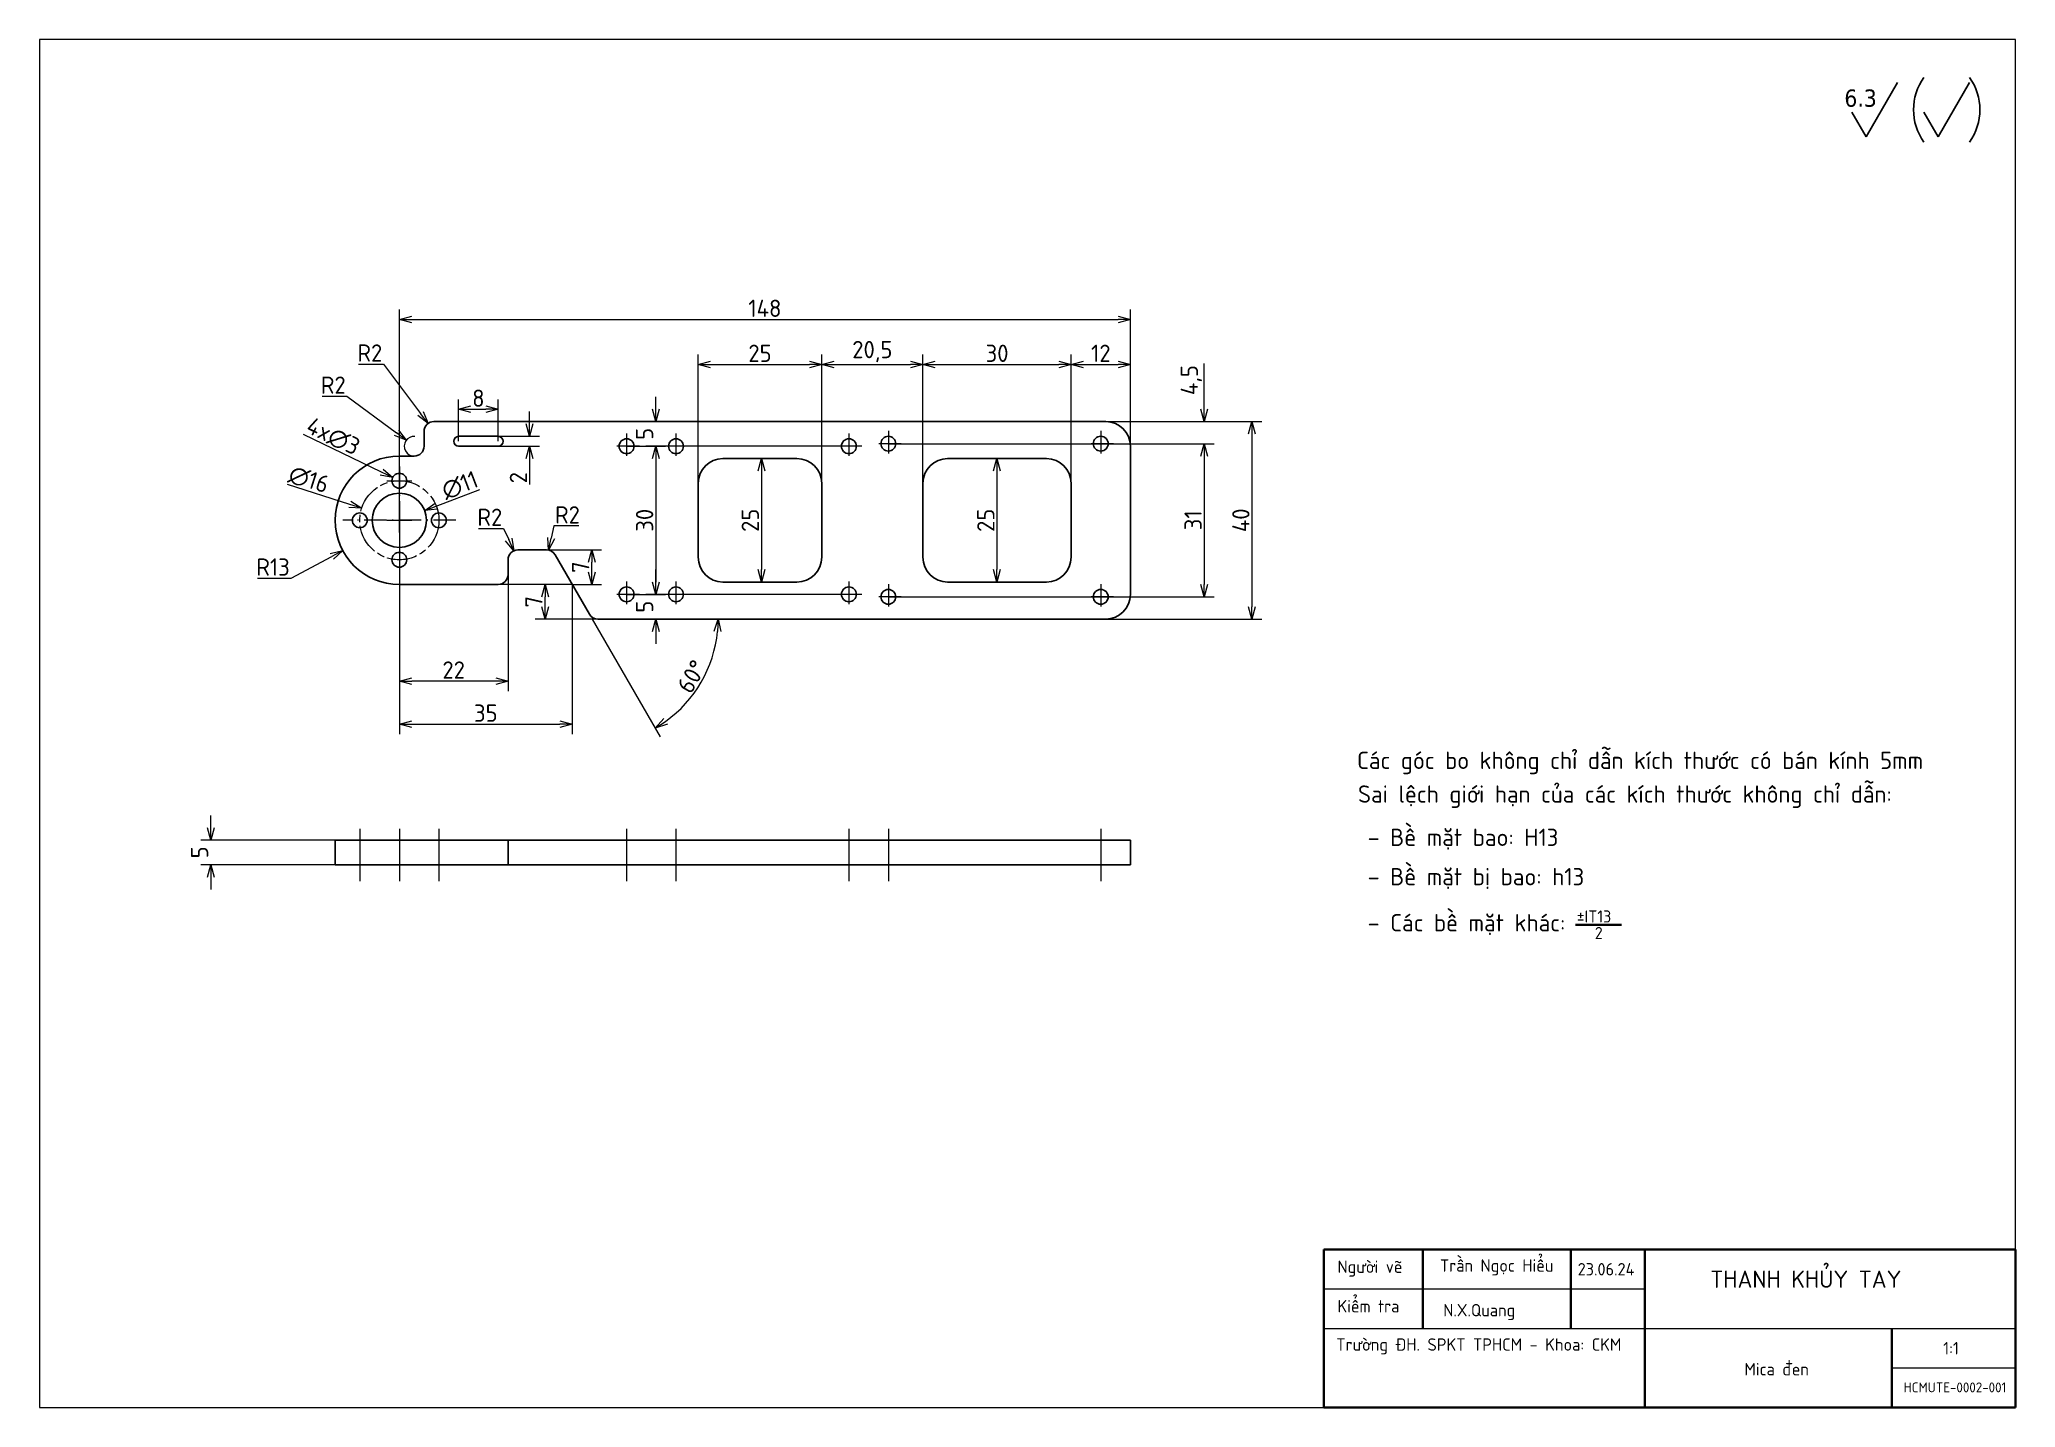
# Paper-space layout 'Sheet' of a CAD drawing. Header units: millimetres. Extents: x 10 to 410, y 10 to 287.
# The model-space entities are those that its viewports show. They can reach past a viewport. Long polylines and large blocks are cut down to what shows.
import ezdxf

# ---------------------------------------------------------------- set-up
doc = ezdxf.new("R2010")
doc.units = ezdxf.units.MM
for name, pattern in [('AM_ISO08W050', [18, 12, -1.5, 3, -1.5]), ('AM_ISO08W050x2', [9, 6, -0.75, 1.5, -0.75]), ('Dash Dot', [7.03, 4.56, -1.14, 0.19, -1.14])]:
    doc.linetypes.add(name, pattern=pattern)
for name, color, linetype, lineweight in [('DuongTam', 7, 'Dash Dot', 13), ('DuongTamNho', 7, 'AM_ISO08W050', 13), ('NetDam', 7, 'Continuous', 35), ('Netmanh', 5, 'Continuous', 13), ('Symbol (ISO)', 7, 'Continuous', 25)]:
    doc.layers.add(name, color=color, linetype=linetype, lineweight=lineweight)
doc.styles.add('Note Text (ISO)', font='')
doc.styles.get('Note Text (ISO)').set_extended_font_data('TCVN 7284')
doc.dimstyles.new('Default (ISO)$0', dxfattribs={"dimtxt": 3.5, "dimasz": 2.5, "dimexe": 2, "dimexo": 0, "dimgap": 0.5, "dimtad": 1, "dimtxsty": 'Note Text (ISO)', "dimblk": 'OPEN30', "dimblk1": 'OPEN30', "dimblk2": 'OPEN90', "dimcen": 2.5, "dimclrd": 256, "dimclre": 256, "dimclrt": 256, "dimazin": 0, "dimtfac": 1, "dimtofl": 0, "dimtmove": 0, "dimatfit": 3, "dimldrblk": 'OPEN30', "dimfxl": 1, "dimtolj": 1, "dimtzin": 0, "dimlwd": -1, "dimlwe": -1, "dimarcsym": 0})
doc.dimstyles.new('Default (ISO)$2', dxfattribs={"dimtxt": 3.5, "dimasz": 2.5, "dimexe": 2, "dimexo": 0, "dimgap": 0.5, "dimtad": 1, "dimtxsty": 'Note Text (ISO)', "dimblk": 'OPEN30', "dimblk1": 'OPEN30', "dimblk2": 'OPEN90', "dimcen": 2.5, "dimclrd": 256, "dimclre": 256, "dimclrt": 256, "dimazin": 0, "dimtfac": 1, "dimtofl": 0, "dimtmove": 0, "dimatfit": 3, "dimldrblk": 'OPEN30', "dimfxl": 1, "dimtolj": 1, "dimtzin": 0, "dimlwd": -1, "dimlwe": -1, "dimarcsym": 0})
doc.dimstyles.new('Default (ISO)$3', dxfattribs={"dimtxt": 3.5, "dimasz": 2.5, "dimexe": 2, "dimexo": 0, "dimgap": 0.5, "dimtad": 1, "dimtxsty": 'Note Text (ISO)', "dimblk": 'OPEN30', "dimblk1": 'OPEN30', "dimblk2": 'OPEN90', "dimcen": 2.5, "dimclrd": 256, "dimclre": 256, "dimclrt": 256, "dimazin": 0, "dimtfac": 1, "dimtofl": 0, "dimtmove": 0, "dimatfit": 0, "dimldrblk": 'OPEN30', "dimfxl": 1, "dimtolj": 1, "dimtzin": 0, "dimlwd": -1, "dimlwe": -1, "dimarcsym": 0})
doc.dimstyles.new('Default (ISO)$4', dxfattribs={"dimtxt": 3.5, "dimasz": 2.5, "dimexe": 2, "dimexo": 0, "dimgap": 0.5, "dimtad": 1, "dimtih": 1, "dimtoh": 1, "dimtxsty": 'Note Text (ISO)', "dimblk": 'OPEN30', "dimblk1": 'OPEN30', "dimblk2": 'OPEN90', "dimcen": 2.5, "dimclrd": 256, "dimclre": 256, "dimclrt": 256, "dimazin": 0, "dimtfac": 1, "dimtofl": 0, "dimtmove": 0, "dimatfit": 3, "dimldrblk": 'OPEN30', "dimfxl": 1, "dimtolj": 1, "dimtzin": 0, "dimlwd": -1, "dimlwe": -1, "dimarcsym": 0})

# ---------------------------------------------------------------- blocks, each defined once
blk = doc.blocks.new('_Open30')
at = {"color": 0, "linetype": 'ByBlock', "lineweight": -2}
for p, q in [((-1, 0.27), (0, 0)), ((0, 0), (-1, -0.27)), ((0, 0), (-1, 0))]:
    blk.add_line(p, q, dxfattribs=at)
blk = doc.blocks.new('*D24')
at = {"layer": 'Defpoints', "color": 0, "transparency": 16777216}
for p in [(230.84, 230.32), (82.84, 189.65), (230.84, 189.65)]:
    blk.add_point(p, dxfattribs=at)
at = {"layer": 'Netmanh', "linetype": 'Continuous', "transparency": 16777216}
for p, q in [((82.84, 189.65), (82.84, 232.32)), ((230.84, 189.65), (230.84, 232.32)), ((85.34, 230.32), (228.34, 230.32))]:
    blk.add_line(p, q, dxfattribs=at)
at = {"layer": 'Netmanh', "transparency": 16777216, "xscale": 2.5, "yscale": 2.5, "zscale": 2.5, "rotation": 180}
blk.add_blockref('_Open30', (82.84, 230.32), dxfattribs=at)
at = {"layer": 'Netmanh', "transparency": 16777216, "xscale": 2.5, "yscale": 2.5, "zscale": 2.5}
blk.add_blockref('_Open30', (230.84, 230.32), dxfattribs=at)
at = {"layer": 'Netmanh', "transparency": 16777216, "insert": (156.84, 232.57), "char_height": 3.5, "attachment_point": 5, "style": 'Note Text (ISO)'}
blk.add_mtext('\\A1;148', dxfattribs=at)
blk = doc.blocks.new('_Open90')
at = {"color": 0, "linetype": 'ByBlock', "lineweight": -2}
for p, q in [((0, 0), (-1, 0)), ((-0.5, 0.5), (0, 0)), ((0, 0), (-0.5, -0.5))]:
    blk.add_line(p, q, dxfattribs=at)
blk = doc.blocks.new('*D25')
at = {"layer": 'Defpoints', "color": 0, "transparency": 16777216}
for p in [(82.84, 189.65), (71.38, 183.52)]:
    blk.add_point(p, dxfattribs=at)
at = {"layer": 'Netmanh', "transparency": 16777216}
for p, q in [((82.84, 187.15), (82.84, 192.15)), ((80.34, 189.65), (85.34, 189.65))]:
    blk.add_line(p, q, dxfattribs=at)
at = {"layer": 'Netmanh', "linetype": 'Continuous', "transparency": 16777216}
for p, q in [((60.92, 177.93), (69.17, 182.34)), ((54.12, 177.93), (60.92, 177.93))]:
    blk.add_line(p, q, dxfattribs=at)
at = {"layer": 'Netmanh', "transparency": 16777216, "xscale": 2.5, "yscale": 2.5, "zscale": 2.5, "rotation": 28.12451530400131}
blk.add_blockref('_Open30', (71.38, 183.52), dxfattribs=at)
at = {"layer": 'Netmanh', "transparency": 16777216, "insert": (57.27, 180.18), "char_height": 3.5, "attachment_point": 5, "style": 'Note Text (ISO)'}
blk.add_mtext('\\A1;R13', dxfattribs=at)
blk = doc.blocks.new('*D26')
at = {"layer": 'Defpoints', "color": 0, "transparency": 16777216}
for p in [(69.84, 124.9), (44.65, 119.9), (69.84, 119.9)]:
    blk.add_point(p, dxfattribs=at)
at = {"layer": 'Netmanh', "linetype": 'Continuous', "transparency": 16777216}
for p, q in [((44.65, 127.4), (44.65, 129.9)), ((69.84, 124.9), (42.65, 124.9)), ((69.84, 119.9), (42.65, 119.9)), ((44.65, 117.4), (44.65, 114.9))]:
    blk.add_line(p, q, dxfattribs=at)
at = {"layer": 'Netmanh', "transparency": 16777216, "xscale": 2.5, "yscale": 2.5, "zscale": 2.5}
for p, rotation in [((44.65, 124.9), 270), ((44.65, 119.9), 90)]:
    blk.add_blockref('_Open30', p, dxfattribs=dict(at, rotation=rotation))
at = {"layer": 'Netmanh', "transparency": 16777216, "insert": (42.4, 122.4), "char_height": 3.5, "attachment_point": 5, "rotation": 90, "style": 'Note Text (ISO)'}
blk.add_mtext('\\A1;5', dxfattribs=at)
blk = doc.blocks.new('*D27')
at = {"layer": 'Defpoints', "color": 0, "transparency": 16777216}
for p in [(168.34, 221.21), (143.34, 189.65), (168.34, 189.65)]:
    blk.add_point(p, dxfattribs=at)
at = {"layer": 'Netmanh', "linetype": 'Continuous', "transparency": 16777216}
for p, q in [((143.34, 189.65), (143.34, 223.21)), ((145.84, 221.21), (165.84, 221.21)), ((168.34, 189.65), (168.34, 223.21))]:
    blk.add_line(p, q, dxfattribs=at)
at = {"layer": 'Netmanh', "transparency": 16777216, "xscale": 2.5, "yscale": 2.5, "zscale": 2.5, "rotation": 180}
blk.add_blockref('_Open30', (143.34, 221.21), dxfattribs=at)
at = {"layer": 'Netmanh', "transparency": 16777216, "xscale": 2.5, "yscale": 2.5, "zscale": 2.5}
blk.add_blockref('_Open30', (168.34, 221.21), dxfattribs=at)
at = {"layer": 'Netmanh', "transparency": 16777216, "insert": (155.84, 223.46), "char_height": 3.5, "attachment_point": 5, "style": 'Note Text (ISO)'}
blk.add_mtext('\\A1;25', dxfattribs=at)
blk = doc.blocks.new('*D28')
at = {"layer": 'Defpoints', "color": 0, "transparency": 16777216}
for p in [(218.84, 221.21), (188.84, 189.65), (218.84, 189.65)]:
    blk.add_point(p, dxfattribs=at)
at = {"layer": 'Netmanh', "linetype": 'Continuous', "transparency": 16777216}
for p, q in [((188.84, 189.65), (188.84, 223.21)), ((191.34, 221.21), (216.34, 221.21)), ((218.84, 189.65), (218.84, 223.21))]:
    blk.add_line(p, q, dxfattribs=at)
at = {"layer": 'Netmanh', "transparency": 16777216, "xscale": 2.5, "yscale": 2.5, "zscale": 2.5, "rotation": 180}
blk.add_blockref('_Open30', (188.84, 221.21), dxfattribs=at)
at = {"layer": 'Netmanh', "transparency": 16777216, "xscale": 2.5, "yscale": 2.5, "zscale": 2.5}
blk.add_blockref('_Open30', (218.84, 221.21), dxfattribs=at)
at = {"layer": 'Netmanh', "transparency": 16777216, "insert": (203.84, 223.46), "char_height": 3.5, "attachment_point": 5, "style": 'Note Text (ISO)'}
blk.add_mtext('\\A1;30', dxfattribs=at)
blk = doc.blocks.new('*D29')
at = {"layer": 'Defpoints', "color": 0, "transparency": 16777216}
for p in [(230.84, 221.21), (218.84, 189.65), (230.84, 189.65)]:
    blk.add_point(p, dxfattribs=at)
at = {"layer": 'Netmanh', "linetype": 'Continuous', "transparency": 16777216}
for p, q in [((218.84, 189.65), (218.84, 223.21)), ((221.34, 221.21), (228.34, 221.21)), ((230.84, 189.65), (230.84, 223.21))]:
    blk.add_line(p, q, dxfattribs=at)
at = {"layer": 'Netmanh', "transparency": 16777216, "xscale": 2.5, "yscale": 2.5, "zscale": 2.5, "rotation": 180}
blk.add_blockref('_Open30', (218.84, 221.21), dxfattribs=at)
at = {"layer": 'Netmanh', "transparency": 16777216, "xscale": 2.5, "yscale": 2.5, "zscale": 2.5}
blk.add_blockref('_Open30', (230.84, 221.21), dxfattribs=at)
at = {"layer": 'Netmanh', "transparency": 16777216, "insert": (224.84, 223.46), "char_height": 3.5, "attachment_point": 5, "style": 'Note Text (ISO)'}
blk.add_mtext('\\A1;12', dxfattribs=at)
blk = doc.blocks.new('*D30')
at = {"layer": 'Defpoints', "color": 0, "transparency": 16777216}
for p in [(188.84, 221.21), (168.34, 189.65), (188.84, 189.65)]:
    blk.add_point(p, dxfattribs=at)
at = {"layer": 'Netmanh', "linetype": 'Continuous', "transparency": 16777216}
for p, q in [((168.34, 189.65), (168.34, 223.21)), ((170.84, 221.21), (186.34, 221.21)), ((188.84, 189.65), (188.84, 223.21))]:
    blk.add_line(p, q, dxfattribs=at)
at = {"layer": 'Netmanh', "transparency": 16777216, "xscale": 2.5, "yscale": 2.5, "zscale": 2.5, "rotation": 180}
blk.add_blockref('_Open30', (168.34, 221.21), dxfattribs=at)
at = {"layer": 'Netmanh', "transparency": 16777216, "xscale": 2.5, "yscale": 2.5, "zscale": 2.5}
blk.add_blockref('_Open30', (188.84, 221.21), dxfattribs=at)
at = {"layer": 'Netmanh', "transparency": 16777216, "insert": (178.59, 223.81), "char_height": 3.5, "attachment_point": 5, "style": 'Note Text (ISO)'}
blk.add_mtext('\\A1;20,5', dxfattribs=at)
blk = doc.blocks.new('*D31')
at = {"layer": 'Defpoints', "color": 0, "transparency": 16777216}
for p in [(181.84, 205.15), (181.84, 174.15), (245.76, 174.15)]:
    blk.add_point(p, dxfattribs=at)
at = {"layer": 'Netmanh', "linetype": 'Continuous', "transparency": 16777216}
for p, q in [((181.84, 205.15), (247.76, 205.15)), ((245.76, 202.65), (245.76, 176.65)), ((181.84, 174.15), (247.76, 174.15))]:
    blk.add_line(p, q, dxfattribs=at)
at = {"layer": 'Netmanh', "transparency": 16777216, "xscale": 2.5, "yscale": 2.5, "zscale": 2.5}
for p, rotation in [((245.76, 205.15), 90), ((245.76, 174.15), 270)]:
    blk.add_blockref('_Open30', p, dxfattribs=dict(at, rotation=rotation))
at = {"layer": 'Netmanh', "transparency": 16777216, "insert": (243.51, 189.65), "char_height": 3.5, "attachment_point": 5, "rotation": 90, "style": 'Note Text (ISO)'}
blk.add_mtext('\\A1;31', dxfattribs=at)
blk = doc.blocks.new('*D32')
at = {"layer": 'Defpoints', "color": 0, "transparency": 16777216}
for p in [(173.84, 204.65), (134.74, 174.65), (173.84, 174.65)]:
    blk.add_point(p, dxfattribs=at)
at = {"layer": 'Netmanh', "linetype": 'Continuous', "transparency": 16777216}
for p, q in [((173.84, 204.65), (132.74, 204.65)), ((134.74, 202.15), (134.74, 177.15)), ((173.84, 174.65), (132.74, 174.65))]:
    blk.add_line(p, q, dxfattribs=at)
at = {"layer": 'Netmanh', "transparency": 16777216, "xscale": 2.5, "yscale": 2.5, "zscale": 2.5}
for p, rotation in [((134.74, 204.65), 90), ((134.74, 174.65), 270)]:
    blk.add_blockref('_Open30', p, dxfattribs=dict(at, rotation=rotation))
at = {"layer": 'Netmanh', "transparency": 16777216, "insert": (132.49, 189.65), "char_height": 3.5, "attachment_point": 5, "rotation": 90, "style": 'Note Text (ISO)'}
blk.add_mtext('\\A1;30', dxfattribs=at)
blk = doc.blocks.new('*D33')
at = {"layer": 'Defpoints', "color": 0, "transparency": 16777216}
for p in [(155.84, 202.15), (155.84, 177.15), (156.13, 177.15)]:
    blk.add_point(p, dxfattribs=at)
at = {"layer": 'Netmanh', "linetype": 'Continuous', "transparency": 16777216}
for p, q in [((155.84, 202.15), (158.13, 202.15)), ((156.13, 199.65), (156.13, 179.65)), ((155.84, 177.15), (158.13, 177.15))]:
    blk.add_line(p, q, dxfattribs=at)
at = {"layer": 'Netmanh', "transparency": 16777216, "xscale": 2.5, "yscale": 2.5, "zscale": 2.5}
for p, rotation in [((156.13, 202.15), 90), ((156.13, 177.15), 270)]:
    blk.add_blockref('_Open30', p, dxfattribs=dict(at, rotation=rotation))
at = {"layer": 'Netmanh', "transparency": 16777216, "insert": (153.88, 189.65), "char_height": 3.5, "attachment_point": 5, "rotation": 90, "style": 'Note Text (ISO)'}
blk.add_mtext('\\A1;25', dxfattribs=at)
blk = doc.blocks.new('*D34')
at = {"layer": 'Defpoints', "color": 0, "transparency": 16777216}
for p in [(203.84, 202.15), (203.81, 177.15), (203.84, 177.15)]:
    blk.add_point(p, dxfattribs=at)
at = {"layer": 'Netmanh', "linetype": 'Continuous', "transparency": 16777216}
for p, q in [((203.84, 202.15), (201.81, 202.15)), ((203.81, 199.65), (203.81, 179.65)), ((203.84, 177.15), (201.81, 177.15))]:
    blk.add_line(p, q, dxfattribs=at)
at = {"layer": 'Netmanh', "transparency": 16777216, "xscale": 2.5, "yscale": 2.5, "zscale": 2.5}
for p, rotation in [((203.81, 202.15), 90), ((203.81, 177.15), 270)]:
    blk.add_blockref('_Open30', p, dxfattribs=dict(at, rotation=rotation))
at = {"layer": 'Netmanh', "transparency": 16777216, "insert": (201.56, 189.65), "char_height": 3.5, "attachment_point": 5, "rotation": 90, "style": 'Note Text (ISO)'}
blk.add_mtext('\\A1;25', dxfattribs=at)
blk = doc.blocks.new('*D35')
at = {"layer": 'Defpoints', "color": 0, "transparency": 16777216}
for p in [(224.84, 209.65), (245.76, 209.65), (224.84, 205.15)]:
    blk.add_point(p, dxfattribs=at)
at = {"layer": 'Netmanh', "linetype": 'Continuous', "transparency": 16777216}
for p, q in [((245.76, 212.15), (245.76, 221.42)), ((224.84, 209.65), (247.76, 209.65)), ((224.84, 205.15), (247.76, 205.15)), ((245.76, 202.65), (245.76, 200.15))]:
    blk.add_line(p, q, dxfattribs=at)
at = {"layer": 'Netmanh', "transparency": 16777216, "xscale": 2.5, "yscale": 2.5, "zscale": 2.5}
for p, rotation in [((245.76, 209.65), 270), ((245.76, 205.15), 90)]:
    blk.add_blockref('_Open30', p, dxfattribs=dict(at, rotation=rotation))
at = {"layer": 'Netmanh', "transparency": 16777216, "insert": (243.16, 218.03), "char_height": 3.5, "attachment_point": 5, "rotation": 90, "style": 'Note Text (ISO)'}
blk.add_mtext('\\A1;4,5', dxfattribs=at)
blk = doc.blocks.new('*D37')
at = {"layer": 'Defpoints', "color": 0, "transparency": 16777216}
for p in [(128.84, 209.65), (134.74, 209.65), (128.84, 204.65)]:
    blk.add_point(p, dxfattribs=at)
at = {"layer": 'Netmanh', "linetype": 'Continuous', "transparency": 16777216}
for p, q in [((134.74, 212.15), (134.74, 214.65)), ((128.84, 209.65), (136.74, 209.65)), ((128.84, 204.65), (136.74, 204.65)), ((134.74, 202.15), (134.74, 199.65))]:
    blk.add_line(p, q, dxfattribs=at)
at = {"layer": 'Netmanh', "transparency": 16777216, "xscale": 2.5, "yscale": 2.5, "zscale": 2.5}
for p, rotation in [((134.74, 209.65), 270), ((134.74, 204.65), 90)]:
    blk.add_blockref('_Open30', p, dxfattribs=dict(at, rotation=rotation))
at = {"layer": 'Netmanh', "transparency": 16777216, "insert": (132.49, 207.15), "char_height": 3.5, "attachment_point": 5, "rotation": 90, "style": 'Note Text (ISO)'}
blk.add_mtext('\\A1;5', dxfattribs=at)
blk = doc.blocks.new('*D38')
at = {"layer": 'Defpoints', "color": 0, "transparency": 16777216}
for p in [(128.84, 174.65), (128.84, 169.65), (134.74, 169.65)]:
    blk.add_point(p, dxfattribs=at)
at = {"layer": 'Netmanh', "linetype": 'Continuous', "transparency": 16777216}
for p, q in [((134.74, 177.15), (134.74, 179.65)), ((128.84, 174.65), (136.74, 174.65)), ((128.84, 169.65), (136.74, 169.65)), ((134.74, 167.15), (134.74, 164.65))]:
    blk.add_line(p, q, dxfattribs=at)
at = {"layer": 'Netmanh', "transparency": 16777216, "xscale": 2.5, "yscale": 2.5, "zscale": 2.5}
for p, rotation in [((134.74, 174.65), 270), ((134.74, 169.65), 90)]:
    blk.add_blockref('_Open30', p, dxfattribs=dict(at, rotation=rotation))
at = {"layer": 'Netmanh', "transparency": 16777216, "insert": (132.49, 172.15), "char_height": 3.5, "attachment_point": 5, "rotation": 90, "style": 'Note Text (ISO)'}
blk.add_mtext('\\A1;5', dxfattribs=at)
blk = doc.blocks.new('*D39')
at = {"layer": 'Defpoints', "color": 0, "transparency": 16777216}
for p in [(82.84, 189.65), (104.84, 180.15), (82.84, 157.08)]:
    blk.add_point(p, dxfattribs=at)
at = {"layer": 'Netmanh', "linetype": 'Continuous', "transparency": 16777216}
for p, q in [((82.84, 189.65), (82.84, 155.08)), ((104.84, 180.15), (104.84, 155.08)), ((102.34, 157.08), (85.34, 157.08))]:
    blk.add_line(p, q, dxfattribs=at)
at = {"layer": 'Netmanh', "transparency": 16777216, "xscale": 2.5, "yscale": 2.5, "zscale": 2.5, "rotation": 180}
blk.add_blockref('_Open30', (82.84, 157.08), dxfattribs=at)
at = {"layer": 'Netmanh', "transparency": 16777216, "xscale": 2.5, "yscale": 2.5, "zscale": 2.5}
blk.add_blockref('_Open30', (104.84, 157.08), dxfattribs=at)
at = {"layer": 'Netmanh', "transparency": 16777216, "insert": (93.84, 159.33), "char_height": 3.5, "attachment_point": 5, "style": 'Note Text (ISO)'}
blk.add_mtext('\\A1;22', dxfattribs=at)
blk = doc.blocks.new('*D40')
at = {"layer": 'Defpoints', "color": 0, "transparency": 16777216}
for p in [(82.84, 176.65), (117.84, 176.65), (117.84, 148.35)]:
    blk.add_point(p, dxfattribs=at)
at = {"layer": 'Netmanh', "linetype": 'Continuous', "transparency": 16777216}
for p, q in [((82.84, 176.65), (82.84, 146.35)), ((117.84, 176.65), (117.84, 146.35)), ((85.34, 148.35), (115.34, 148.35))]:
    blk.add_line(p, q, dxfattribs=at)
at = {"layer": 'Netmanh', "transparency": 16777216, "xscale": 2.5, "yscale": 2.5, "zscale": 2.5, "rotation": 180}
blk.add_blockref('_Open30', (82.84, 148.35), dxfattribs=at)
at = {"layer": 'Netmanh', "transparency": 16777216, "xscale": 2.5, "yscale": 2.5, "zscale": 2.5}
blk.add_blockref('_Open30', (117.84, 148.35), dxfattribs=at)
at = {"layer": 'Netmanh', "transparency": 16777216, "insert": (100.34, 150.6), "char_height": 3.5, "attachment_point": 5, "style": 'Note Text (ISO)'}
blk.add_mtext('\\A1;35', dxfattribs=at)
blk = doc.blocks.new('*D41')
at = {"layer": 'Defpoints', "color": 0, "transparency": 16777216}
for p in [(109.75, 183.65), (121.79, 183.65), (117.84, 176.65)]:
    blk.add_point(p, dxfattribs=at)
at = {"layer": 'Netmanh', "linetype": 'Continuous', "transparency": 16777216}
for p, q in [((109.75, 183.65), (123.79, 183.65)), ((121.79, 179.15), (121.79, 181.15)), ((117.84, 176.65), (123.79, 176.65))]:
    blk.add_line(p, q, dxfattribs=at)
at = {"layer": 'Netmanh', "transparency": 16777216, "xscale": 2.5, "yscale": 2.5, "zscale": 2.5}
for p, rotation in [((121.79, 183.65), 90), ((121.79, 176.65), 270)]:
    blk.add_blockref('_Open30', p, dxfattribs=dict(at, rotation=rotation))
at = {"layer": 'Netmanh', "transparency": 16777216, "insert": (119.54, 180.15), "char_height": 3.5, "attachment_point": 5, "rotation": 90, "style": 'Note Text (ISO)'}
blk.add_mtext('\\A1;7', dxfattribs=at)
blk = doc.blocks.new('*D42')
at = {"layer": 'Defpoints', "color": 0, "transparency": 16777216}
for p in [(112.33, 176.65), (117.84, 176.65), (125, 169.65)]:
    blk.add_point(p, dxfattribs=at)
at = {"layer": 'Netmanh', "linetype": 'Continuous', "transparency": 16777216}
for p, q in [((117.84, 176.65), (110.33, 176.65)), ((112.33, 172.15), (112.33, 174.15)), ((125, 169.65), (110.33, 169.65))]:
    blk.add_line(p, q, dxfattribs=at)
at = {"layer": 'Netmanh', "transparency": 16777216, "xscale": 2.5, "yscale": 2.5, "zscale": 2.5}
for p, rotation in [((112.33, 176.65), 90), ((112.33, 169.65), 270)]:
    blk.add_blockref('_Open30', p, dxfattribs=dict(at, rotation=rotation))
at = {"layer": 'Netmanh', "transparency": 16777216, "insert": (110.08, 173.15), "char_height": 3.5, "attachment_point": 5, "rotation": 90, "style": 'Note Text (ISO)'}
blk.add_mtext('\\A1;7', dxfattribs=at)
blk = doc.blocks.new('*D43')
at = {"layer": 'Defpoints', "color": 0, "transparency": 16777216}
for p in [(114.38, 182.65), (117.84, 176.65), (123.04, 169.65), (225.84, 169.65), (141.42, 153.25)]:
    blk.add_point(p, dxfattribs=at)
at = {"layer": 'Netmanh', "linetype": 'Continuous', "transparency": 16777216}
blk.add_line((121.88, 169.65), (135.64, 145.83), dxfattribs=at)
blk.add_arc((121.88, 169.65), 25.5, 305.6191, 354.3809, dxfattribs=at)
at = {"layer": 'Netmanh', "transparency": 16777216, "xscale": 2.5, "yscale": 2.5, "zscale": 2.5}
for p, rotation in [((147.39, 169.65), 87.19043131856525), ((134.64, 147.56), 212.8095686814346)]:
    blk.add_blockref('_Open30', p, dxfattribs=dict(at, rotation=rotation))
at = {"layer": 'Netmanh', "transparency": 16777216, "insert": (142.02, 158.02), "char_height": 3.5, "attachment_point": 5, "rotation": 60, "style": 'Note Text (ISO)'}
blk.add_mtext('\\A1;60%%D', dxfattribs=at)
blk = doc.blocks.new('*D44')
at = {"layer": 'Defpoints', "color": 0, "transparency": 16777216}
for p in [(75.22, 192.09), (90.46, 187.21)]:
    blk.add_point(p, dxfattribs=at)
at = {"layer": 'Netmanh', "linetype": 'Continuous', "transparency": 16777216}
blk.add_line((72.84, 192.85), (60.17, 196.9), dxfattribs=at)
at = {"layer": 'Netmanh', "transparency": 16777216}
for p, q in [((82.84, 187.15), (82.84, 192.15)), ((80.34, 189.65), (85.34, 189.65))]:
    blk.add_line(p, q, dxfattribs=at)
at = {"layer": 'Netmanh', "transparency": 16777216, "xscale": 2.5, "yscale": 2.5, "zscale": 2.5, "rotation": 342.2490728435184}
blk.add_blockref('_Open30', (75.22, 192.09), dxfattribs=at)
at = {"layer": 'Netmanh', "transparency": 16777216, "insert": (64.5, 197.88), "char_height": 3.5, "attachment_point": 5, "rotation": 342.2491, "style": 'Note Text (ISO)'}
blk.add_mtext('\\A1;∅16', dxfattribs=at)
blk = doc.blocks.new('*D45')
at = {"layer": 'Defpoints', "color": 0, "transparency": 16777216}
for p in [(87.98, 191.61), (77.7, 187.69)]:
    blk.add_point(p, dxfattribs=at)
at = {"layer": 'Netmanh', "transparency": 16777216}
for p, q in [((82.84, 187.15), (82.84, 192.15)), ((80.34, 189.65), (85.34, 189.65))]:
    blk.add_line(p, q, dxfattribs=at)
at = {"layer": 'Netmanh', "linetype": 'Continuous', "transparency": 16777216}
blk.add_line((90.32, 192.5), (99.15, 195.86), dxfattribs=at)
at = {"layer": 'Netmanh', "transparency": 16777216, "xscale": 2.5, "yscale": 2.5, "zscale": 2.5, "rotation": 200.8583340848442}
blk.add_blockref('_Open30', (87.98, 191.61), dxfattribs=at)
at = {"layer": 'Netmanh', "transparency": 16777216, "insert": (95.1, 196.73), "char_height": 3.5, "attachment_point": 5, "rotation": 20.8583, "style": 'Note Text (ISO)'}
blk.add_mtext('\\A1;∅11', dxfattribs=at)
blk = doc.blocks.new('*D46')
at = {"layer": 'Defpoints', "color": 0, "transparency": 16777216}
for p in [(81.49, 198.3), (84.19, 196.99)]:
    blk.add_point(p, dxfattribs=at)
at = {"layer": 'Netmanh', "linetype": 'Continuous', "transparency": 16777216}
blk.add_line((79.24, 199.39), (63.44, 207.03), dxfattribs=at)
at = {"layer": 'Netmanh', "transparency": 16777216}
for p, q in [((82.84, 195.15), (82.84, 200.15)), ((80.34, 197.65), (85.34, 197.65))]:
    blk.add_line(p, q, dxfattribs=at)
at = {"layer": 'Netmanh', "transparency": 16777216, "xscale": 2.5, "yscale": 2.5, "zscale": 2.5, "rotation": 334.180317832467}
blk.add_blockref('_Open30', (81.49, 198.3), dxfattribs=at)
at = {"layer": 'Netmanh', "transparency": 16777216, "insert": (69.44, 206.63), "char_height": 3.5, "attachment_point": 5, "rotation": 334.1803, "style": 'Note Text (ISO)'}
blk.add_mtext('\\A1;4x∅3', dxfattribs=at)
blk = doc.blocks.new('*D49')
at = {"layer": 'Defpoints', "color": 0, "transparency": 16777216}
for p in [(102.84, 212.12), (94.84, 205.65), (102.84, 205.65)]:
    blk.add_point(p, dxfattribs=at)
at = {"layer": 'Netmanh', "linetype": 'Continuous', "transparency": 16777216}
for p, q in [((94.84, 205.65), (94.84, 214.12)), ((97.34, 212.12), (100.34, 212.12)), ((102.84, 205.65), (102.84, 214.12))]:
    blk.add_line(p, q, dxfattribs=at)
at = {"layer": 'Netmanh', "transparency": 16777216, "xscale": 2.5, "yscale": 2.5, "zscale": 2.5, "rotation": 180}
blk.add_blockref('_Open30', (94.84, 212.12), dxfattribs=at)
at = {"layer": 'Netmanh', "transparency": 16777216, "xscale": 2.5, "yscale": 2.5, "zscale": 2.5}
blk.add_blockref('_Open30', (102.84, 212.12), dxfattribs=at)
at = {"layer": 'Netmanh', "transparency": 16777216, "insert": (98.84, 214.37), "char_height": 3.5, "attachment_point": 5, "style": 'Note Text (ISO)'}
blk.add_mtext('\\A1;8', dxfattribs=at)
blk = doc.blocks.new('*D50')
at = {"layer": 'Defpoints', "color": 0, "transparency": 16777216}
for p in [(102.84, 206.65), (102.84, 204.65), (109.19, 204.65)]:
    blk.add_point(p, dxfattribs=at)
at = {"layer": 'Netmanh', "linetype": 'Continuous', "transparency": 16777216}
for p, q in [((109.19, 209.15), (109.19, 211.65)), ((102.84, 206.65), (111.19, 206.65)), ((102.84, 204.65), (111.19, 204.65)), ((109.19, 202.15), (109.19, 196.9))]:
    blk.add_line(p, q, dxfattribs=at)
at = {"layer": 'Netmanh', "transparency": 16777216, "xscale": 2.5, "yscale": 2.5, "zscale": 2.5}
for p, rotation in [((109.19, 206.65), 270), ((109.19, 204.65), 90)]:
    blk.add_blockref('_Open30', p, dxfattribs=dict(at, rotation=rotation))
at = {"layer": 'Netmanh', "transparency": 16777216, "insert": (106.94, 198.27), "char_height": 3.5, "attachment_point": 5, "rotation": 90, "style": 'Note Text (ISO)'}
blk.add_mtext('\\A1;2', dxfattribs=at)
blk = doc.blocks.new('*D51')
at = {"layer": 'Defpoints', "color": 0, "transparency": 16777216}
for p in [(225.84, 209.65), (225.84, 169.65), (255.44, 169.65)]:
    blk.add_point(p, dxfattribs=at)
at = {"layer": 'Netmanh', "linetype": 'Continuous', "transparency": 16777216}
for p, q in [((225.84, 209.65), (257.44, 209.65)), ((255.44, 207.15), (255.44, 172.15)), ((225.84, 169.65), (257.44, 169.65))]:
    blk.add_line(p, q, dxfattribs=at)
at = {"layer": 'Netmanh', "transparency": 16777216, "xscale": 2.5, "yscale": 2.5, "zscale": 2.5}
for p, rotation in [((255.44, 209.65), 90), ((255.44, 169.65), 270)]:
    blk.add_blockref('_Open30', p, dxfattribs=dict(at, rotation=rotation))
at = {"layer": 'Netmanh', "transparency": 16777216, "insert": (253.19, 189.65), "char_height": 3.5, "attachment_point": 5, "rotation": 90, "style": 'Note Text (ISO)'}
blk.add_mtext('\\A1;40', dxfattribs=at)

msp = doc.modelspace()

# ---------------------------------------------------------------- linework, layer by layer
at = {"layer": 'NetDam', "color": 7, "linetype": 'Continuous', "lineweight": 25}
for p, q in [((91.26, 201.75), (227.26, 201.75)), ((89.26, 196.75), (89.26, 199.75)), ((104.26, 198.75), (96.26, 198.75)), ((104.26, 196.75), (96.26, 196.75)), ((232.26, 196.75), (232.26, 166.75)), ((84.26, 194.75), (87.26, 194.75)), ((164.76, 194.25), (149.76, 194.25)), ((195.26, 194.25), (215.26, 194.25)), ((144.76, 174.25), (144.76, 189.25)), ((169.76, 174.25), (169.76, 189.25)), ((190.26, 189.25), (190.26, 174.25)), ((220.26, 189.25), (220.26, 174.25)), ((106.26, 170.75), (106.26, 173.75)), ((108.26, 175.75), (114.07, 175.75)), ((115.8, 174.75), (122.73, 162.75)), ((84.26, 168.75), (104.26, 168.75)), ((164.76, 169.25), (149.76, 169.25)), ((195.26, 169.25), (215.26, 169.25)), ((124.46, 161.75), (227.26, 161.75)), ((71.26, 117), (71.26, 112)), ((71.26, 117), (84.26, 117)), ((84.26, 117), (104.26, 117)), ((104.26, 117), (106.26, 117)), ((106.26, 117), (106.26, 112)), ((106.26, 117), (108.26, 117)), ((108.26, 117), (114.07, 117)), ((114.07, 117), (115.8, 117)), ((115.8, 117), (122.73, 117)), ((122.73, 117), (124.46, 117)), ((124.46, 117), (227.26, 117)), ((227.26, 117), (232.26, 117)), ((232.26, 117), (232.26, 112)), ((71.26, 112), (84.26, 112)), ((84.26, 112), (104.26, 112)), ((106.26, 112), (104.26, 112)), ((108.26, 112), (106.26, 112)), ((108.26, 112), (114.07, 112)), ((115.8, 112), (114.07, 112)), ((115.8, 112), (122.73, 112)), ((124.46, 112), (122.73, 112)), ((124.46, 112), (227.26, 112)), ((232.26, 112), (227.26, 112))]:
    msp.add_line(p, q, dxfattribs=at)
for centre, radius in [((130.26, 196.75), 1.5), ((140.26, 196.75), 1.5), ((175.26, 196.75), 1.5), ((183.26, 197.25), 1.5), ((226.26, 197.25), 1.5), ((84.26, 189.75), 1.5), ((84.26, 181.75), 5.5), ((76.26, 181.75), 1.5), ((92.26, 181.75), 1.5), ((84.26, 173.75), 1.5), ((130.26, 166.75), 1.5), ((140.26, 166.75), 1.5), ((175.26, 166.75), 1.5), ((183.26, 166.25), 1.5), ((226.26, 166.25), 1.5)]:
    msp.add_circle(centre, radius, dxfattribs=at)
for centre, radius, start, end in [((91.26, 199.75), 2, 90, 180), ((227.26, 196.75), 5, 0, 90), ((87.26, 196.75), 2, 270, 0), ((96.26, 197.75), 1, 90, 270), ((104.26, 197.75), 1, 270, 90), ((84.26, 181.75), 13, 90, 270), ((149.76, 189.25), 5, 90, 180), ((164.76, 189.25), 5, 0, 90), ((195.26, 189.25), 5, 90, 180), ((215.26, 189.25), 5, 0, 90), ((108.26, 173.75), 2, 90, 180), ((114.07, 173.75), 2, 30, 90), ((149.76, 174.25), 5, 180, 270), ((164.76, 174.25), 5, 270, 0), ((195.26, 174.25), 5, 180, 270), ((215.26, 174.25), 5, 270, 0), ((104.26, 170.75), 2, 270, 0), ((227.26, 166.75), 5, 270, 0), ((124.46, 163.75), 2, 210, 270)]:
    msp.add_arc(centre, radius, start, end, dxfattribs=at)

psp = doc.layouts.new('Sheet')

# ---------------------------------------------------------------- linework, layer by layer
at = {"layer": 'DuongTam'}
for p, q in [((131.4388, 204.6467), (126.2482, 204.6467)), ((128.8435, 207.242), (128.8435, 202.0513)), ((141.4388, 204.6467), (136.2482, 204.6467)), ((138.8435, 207.242), (138.8435, 202.0513)), ((176.4388, 204.6467), (171.2482, 204.6467)), ((173.8435, 207.242), (173.8435, 202.0513)), ((184.4388, 205.1467), (179.2482, 205.1467)), ((181.8435, 207.742), (181.8435, 202.5513)), ((227.4388, 205.1467), (222.2482, 205.1467)), ((224.8435, 207.742), (224.8435, 202.5513)), ((82.8435, 200.5168), (82.8435, 178.7766)), ((94.3074, 189.6467), (71.3795, 189.6467)), ((128.8435, 177.242), (128.8435, 172.0513)), ((138.8435, 177.242), (138.8435, 172.0513)), ((173.8435, 177.242), (173.8435, 172.0513)), ((181.8435, 176.742), (181.8435, 171.5513)), ((224.8435, 176.742), (224.8435, 171.5513)), ((131.4388, 174.6467), (126.2482, 174.6467)), ((141.4388, 174.6467), (136.2482, 174.6467)), ((176.4388, 174.6467), (171.2482, 174.6467)), ((184.4388, 174.1467), (179.2482, 174.1467)), ((227.4388, 174.1467), (222.2482, 174.1467))]:
    psp.add_line(p, q, dxfattribs=at)
at = {"layer": 'DuongTamNho', "linetype": 'AM_ISO08W050x2'}
psp.add_circle((82.8435, 189.6467), 8, dxfattribs=at)
at = {"layer": 'NetDam', "linetype": 'Continuous', "lineweight": 35}
psp.add_line((320.9118, 107.713), (330.2651, 107.713), dxfattribs=at)
at = {"layer": 'NetDam'}
for p, q in [((270, 42), (410, 42)), ((270, 10), (270, 42)), ((290, 42), (290, 26)), ((320, 42), (320, 26)), ((335, 42), (335, 10)), ((410, 42), (410, 10)), ((385, 26), (385, 10)), ((410, 10), (270, 10))]:
    psp.add_line(p, q, dxfattribs=at)
at = {"layer": 'Netmanh', "linetype": 'Continuous'}
for p, q in [((74.5937, 221.2736), (79.6437, 221.2736)), ((79.6437, 221.2736), (87.1469, 211.2493)), ((67.1896, 214.7702), (72.2396, 214.7702)), ((72.2396, 214.7702), (82.2334, 207.3332)), ((98.8817, 188.0123), (103.9317, 188.0123)), ((103.9317, 188.0123), (104.9716, 185.7389)), ((114.0945, 188.4955), (113.5777, 186.0495)), ((119.1445, 188.4955), (114.0945, 188.4955))]:
    psp.add_line(p, q, dxfattribs=at)
at = {"layer": 'Netmanh'}
for p, q in [((117.8435, 176.6467), (102.8435, 176.6467)), ((74.8435, 127.139), (74.8435, 116.5961)), ((82.8435, 127.139), (82.8435, 116.5961)), ((90.8435, 127.139), (90.8435, 116.5961)), ((128.8435, 127.139), (128.8435, 116.5961)), ((138.8435, 127.139), (138.8435, 116.5961)), ((173.8435, 127.139), (173.8435, 116.5961)), ((181.8435, 127.139), (181.8435, 116.5961)), ((224.8435, 127.139), (224.8435, 116.5961)), ((270, 34), (335, 34)), ((270, 26), (410, 26)), ((385, 18), (410, 18))]:
    psp.add_line(p, q, dxfattribs=at)
at = {"layer": 'Netmanh', "linetype": 'Continuous'}
psp.add_arc((85.8435, 204.6467), 2, 86.04902, 270, dxfattribs=at)
at = {"layer": 'Symbol (ISO)'}
for p, q in [((379.7751, 267.2855), (386.126, 278.2855)), ((394.3495, 267.2855), (400.7003, 278.2855)), ((376.8884, 272.2855), (379.7751, 267.2855)), ((391.4627, 272.2855), (394.3495, 267.2855))]:
    psp.add_line(p, q, dxfattribs=at)
for centre, start, end in [((400.6276, 272.7855), 144.447189, 215.552811), ((391.5354, 272.7855), 324.447189, 35.552811)]:
    psp.add_arc(centre, 11.2649, start, end, dxfattribs=at)

# ---------------------------------------------------------------- block references
at = {"layer": 'Netmanh', "xscale": 2.5, "yscale": 2.5, "zscale": 2.5}
for p, rotation in [((88.645, 209.2478), 306.8151453906301), ((84.239, 205.8407), 323.3447999781885), ((106.0116, 183.4654), 294.5803007183011), ((113.0608, 183.6035), 258.0687415437055)]:
    psp.add_blockref('_Open30', p, dxfattribs=dict(at, rotation=rotation))

# ---------------------------------------------------------------- texts
at = {"layer": 'NetDam', "attachment_point": 1}
for s, insert, char_height in [('{\\fTCVN 7284|b0|i0|c0|p34;Các góc bo không chỉ dẫn kích thước có bán kính 5mm}', (276.7056, 142.7882), 3.5), ('{\\fTCVN 7284|b0|i0|c0|p34;Sai lệch giới hạn của các kích thước không chỉ dẫn:}', (276.9042, 135.9636), 3.5), ('{\\fTCVN 7284|b0|i0|c0|p34; – Bề mặt bao: H13}', (276.725, 127.2008), 3.5), ('{\\fTCVN 7284|b0|i0|c0|p34; – Bề mặt bị bao: h13}', (276.725, 119.2321), 3.5), ('{\\fTCVN 7284|b0|i0|c0|p34; – Các bề mặt khác: }', (276.725, 109.9027), 3.5), ('{\\fTCVN 7284|b0|i0|c0|p34;±IT13}', (321.1764, 110.6488), 2.45), ('{\\fTCVN 7284|b0|i0|c0|p34;2}', (324.8456, 107.3047), 2.45), ('{\\fTCVN 7284|b0|i0|c0|p34;Trần Ngọc Hiểu}', (293.4875, 39.9935), 2.5), ('{\\fTCVN 7284|b0|i0|c0|p34;Người vẽ}', (272.75, 39.75), 2.5), ('{\\fTCVN 7284|b0|i0|c0|p34;23.06.24}', (321.374, 39.25), 2.5), ('{\\fTCVN 7284|b0|i0|c0|p34;THANH KHỦY TAY}', (348.2201, 37.7264), 3.5), ('{\\fTCVN 7284|b0|i0|c0|p34;Kiểm tra}', (272.75, 31.75), 2.5), ('{\\fTCVN 7284|b0|i0|c0|p34;N.X.Quang}', (294.1629, 30.952), 2.5), ('{\\fTCVN 7284|b0|i0|c0|p34;Trường ĐH. SPKT TPHCM - Khoa: CKM}', (272.498, 24), 2.5), ('{\\fTCVN 7284|b0|i0|c0|p34;Mica đen}', (355.11, 19), 2.5), ('{\\fTCVN 7284|b0|i0|c0|p34;HCMUTE-0002-001}', (387.349, 15.067), 2)]:
    psp.add_mtext(s, dxfattribs=dict(at, insert=insert, char_height=char_height))
at = {"layer": 'NetDam', "insert": (395.374, 23.25), "char_height": 2.5, "width": 3.25, "attachment_point": 1}
psp.add_mtext('{\\fTCVN 7284|b0|i0|c0|p34;1:1}', dxfattribs=at)
at = {"layer": 'Netmanh', "char_height": 3.5, "attachment_point": 5, "style": 'Note Text (ISO)'}
for insert in [(76.8687, 223.5236), (69.4646, 217.0202), (101.1567, 190.2623), (116.8695, 190.7455)]:
    psp.add_mtext('\\A1;R2', dxfattribs=dict(at, insert=insert))
at = {"layer": 'Symbol (ISO)', "insert": (375.3604, 276.883), "char_height": 3.5, "attachment_point": 1}
psp.add_mtext('\\fTahoma|b0|i0;\\W1.;6.3', dxfattribs=at)

# ---------------------------------------------------------------- dimensions: what is measured, and where the dimension line sits
at = {"layer": 'Netmanh'}
for base, p1, p2, picture, middle in [((230.8435, 230.3179), (82.8435, 189.6467), (230.8435, 189.6467), '*D24', (156.8435, 232.5679)), ((188.8435, 221.2072), (168.3435, 189.6467), (188.8435, 189.6467), '*D30', (178.5935, 223.8072)), ((230.8435, 221.2072), (218.8435, 189.6467), (230.8435, 189.6467), '*D29', (224.8435, 223.4572))]:
    dim = psp.add_linear_dim(base=base, p1=p1, p2=p2, dimstyle='Default (ISO)$0', dxfattribs=at)
    dim.commit()
    dim.dimension.update_dxf_attribs({"geometry": picture, "text_midpoint": middle})
for base, p1, p2, picture, middle in [((168.3435, 221.2072), (143.3435, 189.6467), (168.3435, 189.6467), '*D27', (155.8435, 223.4572)), ((218.8435, 221.2072), (188.8435, 189.6467), (218.8435, 189.6467), '*D28', (203.8435, 223.4572)), ((102.8435, 212.1208), (94.8435, 205.6467), (102.8435, 205.6467), '*D49', (98.8435, 214.3708)), ((82.8435, 157.0777), (104.8435, 180.1467), (82.8435, 189.6467), '*D39', (93.8435, 159.3277)), ((117.8435, 148.3526), (82.8435, 176.6467), (117.8435, 176.6467), '*D40', (100.3435, 150.6026))]:
    dim = psp.add_linear_dim(base=base, p1=p1, p2=p2, dimstyle='Default (ISO)$0', override={"dimlfac": -1}, dxfattribs=at)
    dim.commit()
    dim.dimension.update_dxf_attribs({"geometry": picture, "text_midpoint": middle})
for base, p1, p2, picture, middle in [((245.7612, 209.6467), (224.8435, 205.1467), (224.8435, 209.6467), '*D35', (243.1612, 218.0342)), ((245.7612, 174.1467), (181.8435, 205.1467), (181.8435, 174.1467), '*D31', (243.5112, 189.6467)), ((121.7934, 183.6467), (117.8435, 176.6467), (109.7454, 183.6467), '*D41', (119.5434, 180.1467)), ((134.7447, 169.6467), (128.8435, 174.6467), (128.8435, 169.6467), '*D38', (132.4947, 172.1467))]:
    dim = psp.add_linear_dim(base=base, p1=p1, p2=p2, angle=90, dimstyle='Default (ISO)$0', dxfattribs=at)
    dim.commit()
    dim.dimension.update_dxf_attribs({"geometry": picture, "text_midpoint": middle})
for base, p1, p2, picture, middle in [((134.7447, 209.6467), (128.8435, 204.6467), (128.8435, 209.6467), '*D37', (134.7447, 207.1467)), ((134.7447, 174.6467), (173.8435, 204.6467), (173.8435, 174.6467), '*D32', (134.7447, 189.6467))]:
    dim = psp.add_linear_dim(base=base, p1=p1, p2=p2, angle=90, dimstyle='Default (ISO)$0', dxfattribs=at)
    dim.commit()
    dim.dimension.update_dxf_attribs({"geometry": picture, "text_midpoint": middle, "dimtype": 160})
dim = psp.add_diameter_dim_2p(p1=(84.1937, 196.9934), p2=(81.4932, 198.3), text='4x<>', dimstyle='Default (ISO)$3', override={"dimlfac": -1}, dxfattribs=at)
dim.commit()
dim.dimension.update_dxf_attribs({"geometry": '*D46', "text_midpoint": (68.4596, 204.6062), "dimtype": 163})
dim = psp.add_aligned_dim(p1=(102.8435, 206.6467), p2=(102.8435, 204.6467), distance=6.3511, dimstyle='Default (ISO)$0', override={"dimlfac": -1}, dxfattribs=at)
dim.commit()
dim.dimension.update_dxf_attribs({"geometry": '*D50', "text_midpoint": (106.9446, 198.2717)})
for base, p1, p2, picture, middle in [((255.4428, 169.6467), (225.8435, 209.6467), (225.8435, 169.6467), '*D51', (253.1928, 189.6467)), ((203.8097, 177.1467), (203.8435, 202.1467), (203.8435, 177.1467), '*D34', (201.5597, 189.6467)), ((112.3321, 176.6467), (124.9957, 169.6467), (117.8435, 176.6467), '*D42', (110.0821, 173.1467)), ((44.6507, 119.9045), (69.8435, 124.9045), (69.8435, 119.9045), '*D26', (42.4007, 122.4045))]:
    dim = psp.add_linear_dim(base=base, p1=p1, p2=p2, angle=90, dimstyle='Default (ISO)$0', override={"dimlfac": -1}, dxfattribs=at)
    dim.commit()
    dim.dimension.update_dxf_attribs({"geometry": picture, "text_midpoint": middle})
dim = psp.add_diameter_dim_2p(p1=(90.4626, 187.2076), p2=(75.2244, 192.0857), dimstyle='Default (ISO)$3', dxfattribs=at)
dim.commit()
dim.dimension.update_dxf_attribs({"geometry": '*D44', "text_midpoint": (63.8132, 195.7387), "dimtype": 163})
dim = psp.add_diameter_dim_2p(p1=(77.7039, 187.6884), p2=(87.983, 191.605), dimstyle='Default (ISO)$3', override={"dimlfac": -1}, dxfattribs=at)
dim.commit()
dim.dimension.update_dxf_attribs({"geometry": '*D45', "text_midpoint": (95.9026, 194.6226), "dimtype": 163})
dim = psp.add_linear_dim(base=(156.1289, 177.1467), p1=(155.8435, 202.1467), p2=(155.8435, 177.1467), angle=90, dimstyle='Default (ISO)$0', override={"dimlfac": -1}, dxfattribs=at)
dim.commit()
dim.dimension.update_dxf_attribs({"geometry": '*D33', "text_midpoint": (156.1289, 189.6467), "dimtype": 160})
dim = psp.add_radius_dim(center=(82.8435, 189.6467), mpoint=(71.3785, 183.5186), dimstyle='Default (ISO)$4', override={"dimlfac": -1}, dxfattribs=at)
dim.commit()
dim.dimension.update_dxf_attribs({"geometry": '*D25', "text_midpoint": (57.2701, 177.9286), "dimtype": 164})
dim = psp.add_angular_dim_2l(base=(141.4203, 153.2546), line1=((123.0396, 169.6467), (225.8435, 169.6467)), line2=((114.3794, 182.6467), (117.8435, 176.6467)), text='60%%D', dimstyle='Default (ISO)$2', override={"dimlfac": -1}, dxfattribs=at)
dim.commit()
dim.dimension.update_dxf_attribs({"geometry": '*D43', "text_midpoint": (142.0214, 158.0209)})

# ---------------------------------------------------------------- viewports
at = {"layer": 'NetDam'}
psp.add_viewport(center=(210, 148.5), size=(400, 277), view_center_point=(211.4214, 140.6004), view_height=277, dxfattribs=at)

doc.saveas('drawing.dxf')
